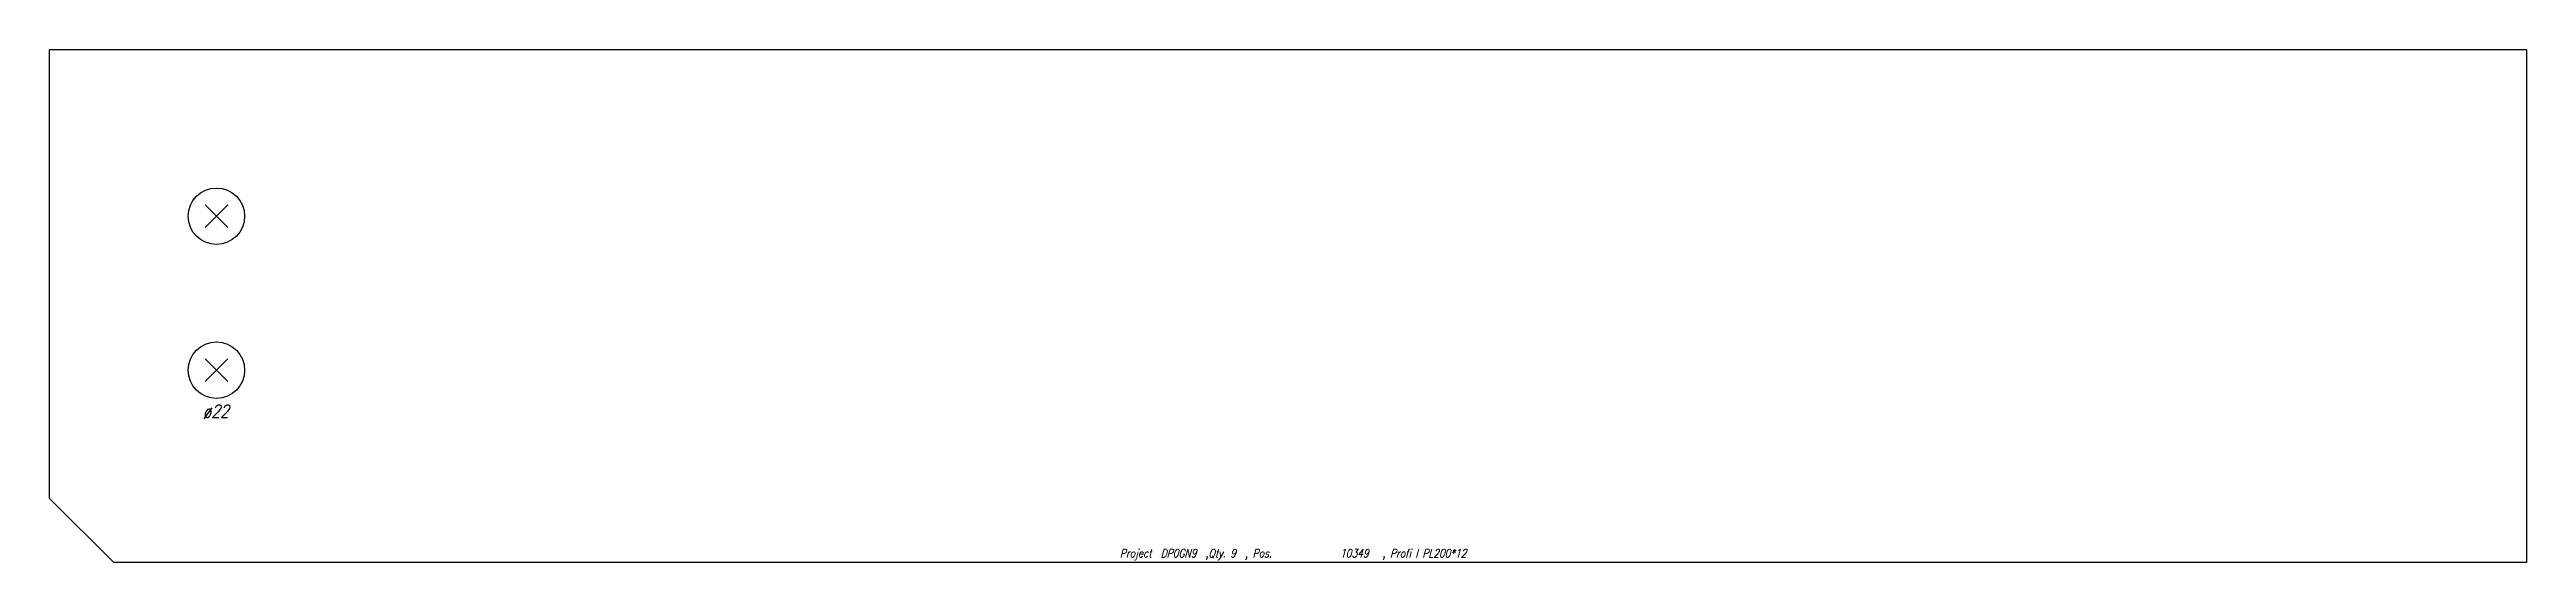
# Model space of a CAD drawing. Extents: x 0 to 965, y -100 to 100.
import ezdxf

# ---------------------------------------------------------------- set-up
doc = ezdxf.new("R2010")
doc.units = 0
doc.header["$LTSCALE"] = 10
for name, color, linetype in [('BEZ_SCHRAUBEN', 7, 'CONTINUOUS'), ('SCHRAUBEN', 7, 'CONTINUOUS'), ('TEILE', 7, 'CONTINUOUS'), ('UNTERSCHRIFT', 7, 'CONTINUOUS')]:
    doc.layers.add(name, color=color, linetype=linetype)
doc.styles.get("Standard").update_dxf_attribs({"font": 'ROMANS'})

msp = doc.modelspace()

# ---------------------------------------------------------------- linework, layer by layer
at = {"layer": 'SCHRAUBEN', "color": 6}
for p, q in [((69.400101, 39.399914), (60.600098, 30.599911)), ((60.600098, 39.399914), (69.400101, 30.599911)), ((69.400101, -20.60009), (60.600098, -29.400091)), ((60.600098, -20.60009), (69.400101, -29.400091))]:
    msp.add_line(p, q, dxfattribs=at)
at = {"layer": 'SCHRAUBEN', "color": 2}
for centre in [(65.000099, 34.999912), (65.000099, -25.000092)]:
    msp.add_circle(centre, 11, dxfattribs=at)
at = {"layer": 'TEILE', "color": 2}
for p, q in [((0, -75), (0, 100)), ((0, 100), (964.999939, 100)), ((964.999939, 100), (964.999939, -100)), ((25, -100), (0, -75)), ((964.999939, -100), (25, -100))]:
    msp.add_line(p, q, dxfattribs=at)

# ---------------------------------------------------------------- texts
at = {"layer": 'BEZ_SCHRAUBEN', "color": 2, "oblique": 15, "width": 0.8}
msp.add_text(' ø22', height=5, dxfattribs=at).set_placement((57.000099, -43.500092))
at = {"layer": 'UNTERSCHRIFT', "color": 2, "oblique": 15, "width": 0.8}
for s, p in [('Project  DP0GN9  ,Qty. 9  , Pos. ', (416.999969, -98)), ('10349', (502.799957, -98)), ('  , Profi l PL200*12', (515.799927, -98))]:
    msp.add_text(s, height=3.25, dxfattribs=at).set_placement(p)

doc.saveas('drawing.dxf')
